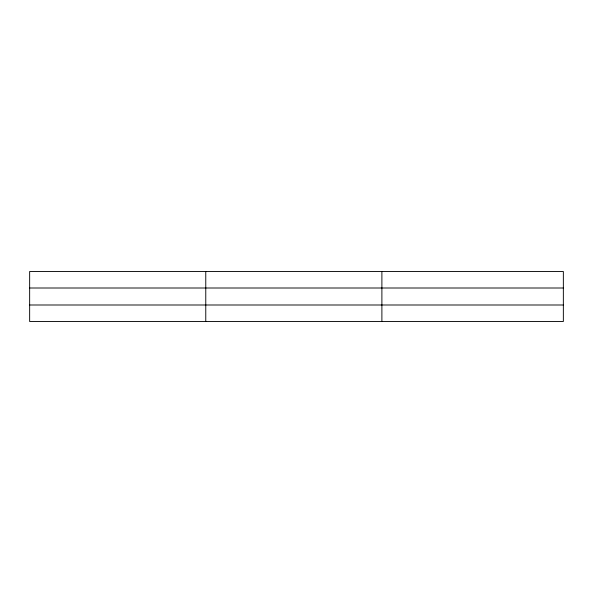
<?xml version="1.0" encoding="UTF-8"?>
<svg xmlns="http://www.w3.org/2000/svg" width="593" height="593" viewBox="0 0 593 593"><rect width="100%" height="100%" fill="white"/><g stroke="black" fill="none" stroke-linecap="round" stroke-linejoin="round"><path stroke-width="0.89" d="M205.771 321.495L205.771 271.505M381.892 321.495L381.892 271.505M563.35 304.995L563.35 321.495L29.65 321.495L29.65 271.505L563.35 271.505L563.35 304.995L29.65 304.995M29.65 288.005L563.35 288.005"/></g></svg>
